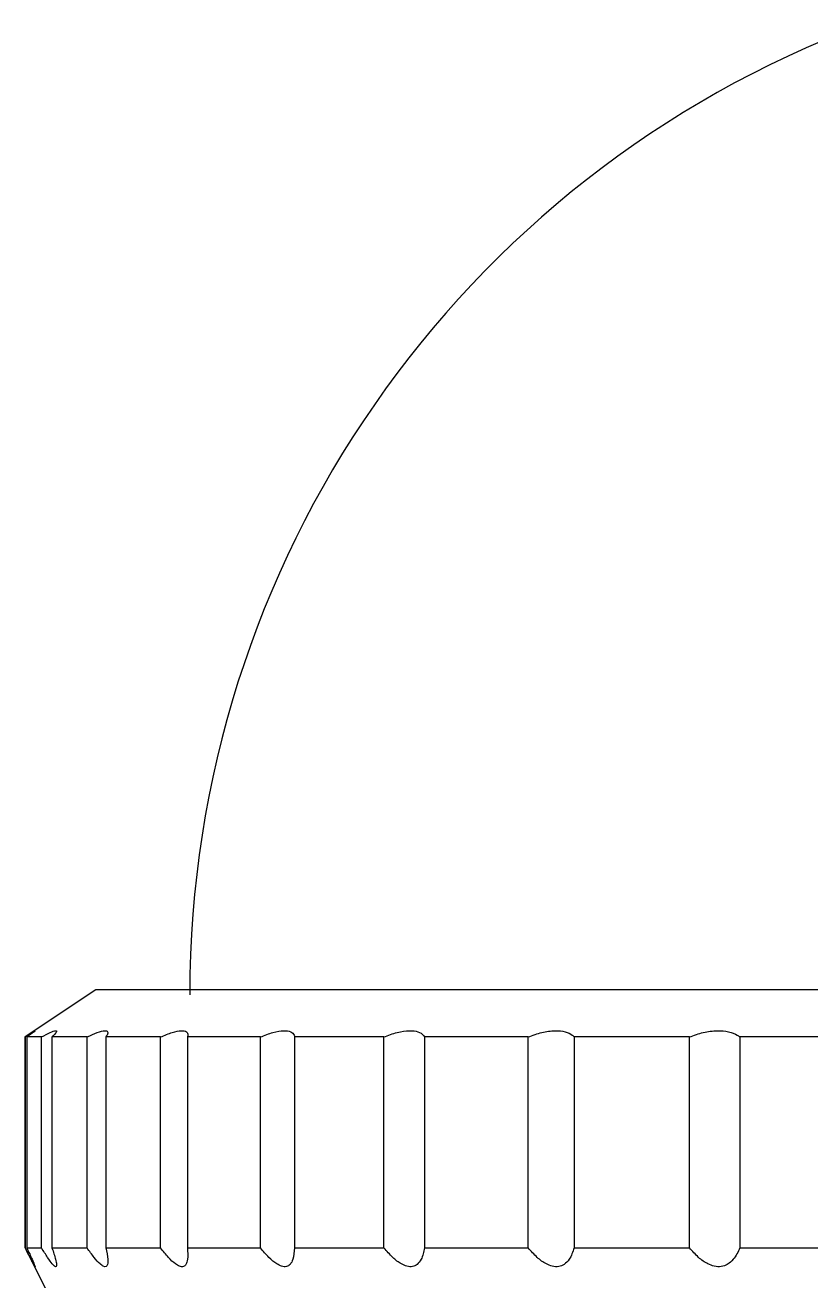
# Model space of a CAD drawing. Header units: millimetres. Extents: x 0 to 297, y 0 to 210.
# Drawn here: x 154.317 to 157.1, y 187.597 to 192.045 of the extents above; entities that cross this region are included whole.
import ezdxf

# ---------------------------------------------------------------- set-up
doc = ezdxf.new("R2010")
doc.units = ezdxf.units.MM

msp = doc.modelspace()

# ---------------------------------------------------------------- linework, layer by layer
at = {"color": 7, "linetype": 'Continuous', "lineweight": 25}
for p, q in [((154.5671, 188.628), (154.3171, 188.4613)), ((162.5671, 188.628), (154.5671, 188.628)), ((154.3171, 188.4613), (154.3171, 187.7143)), ((154.3173, 188.4613), (154.3171, 188.4613)), ((154.3173, 187.7143), (154.3173, 188.4613)), ((154.3754, 188.4613), (154.3235, 188.4613)), ((154.3235, 188.4613), (154.3235, 187.7143)), ((154.3754, 187.7143), (154.3754, 188.4613)), ((154.5367, 188.4613), (154.4123, 188.4613)), ((154.4123, 188.4613), (154.4123, 187.7143)), ((154.5367, 187.7143), (154.5367, 188.4613)), ((154.7972, 188.4613), (154.6035, 188.4613)), ((154.6035, 188.4613), (154.6035, 187.7143)), ((154.7972, 187.7143), (154.7972, 188.4613)), ((155.1506, 188.4613), (154.8922, 188.4613)), ((154.8922, 188.4613), (154.8922, 187.7143)), ((155.1506, 187.7143), (155.1506, 188.4613)), ((155.5881, 188.4613), (155.2714, 188.4613)), ((155.2714, 188.4613), (155.2714, 187.7143)), ((155.5881, 187.7143), (155.5881, 188.4613)), ((156.099, 188.4613), (155.7317, 188.4613)), ((155.7317, 188.4613), (155.7317, 187.7143)), ((156.099, 187.7143), (156.099, 188.4613)), ((156.6706, 188.4613), (156.2619, 188.4613)), ((156.2619, 188.4613), (156.2619, 187.7143)), ((156.6706, 187.7143), (156.6706, 188.4613)), ((157.2889, 188.4613), (156.8488, 188.4613)), ((156.8488, 188.4613), (156.8488, 187.7143)), ((154.3171, 187.7143), (154.4004, 187.5477)), ((154.3171, 187.7143), (154.3173, 187.7143)), ((154.3235, 187.7143), (154.3754, 187.7143)), ((154.4123, 187.7143), (154.5367, 187.7143)), ((154.6035, 187.7143), (154.7972, 187.7143)), ((154.8922, 187.7143), (155.1506, 187.7143)), ((155.2714, 187.7143), (155.5881, 187.7143)), ((155.7317, 187.7143), (156.099, 187.7143)), ((156.2619, 187.7143), (156.6706, 187.7143)), ((156.8488, 187.7143), (157.2889, 187.7143))]:
    msp.add_line(p, q, dxfattribs=at)
msp.add_arc((158.5671, 188.611), 3.6667, 110.5142, 180, dxfattribs=at)
for points, knots in [([(154.3173, 188.4613), (154.3262, 188.4672), (154.344, 188.4789), (154.3547, 188.4852), (154.3507, 188.4813), (154.3378, 188.4716), (154.3268, 188.4637), (154.3235, 188.4613)], [0, 0, 0, 0, 0.237051, 0.475069, 0.694996, 0.910662, 1, 1, 1, 1]), ([(154.3754, 188.4613), (154.3863, 188.4672), (154.4081, 188.4789), (154.4265, 188.4852), (154.4303, 188.4813), (154.4229, 188.4716), (154.4147, 188.4637), (154.4123, 188.4613)], [0, 0, 0, 0, 0.237051, 0.475069, 0.694996, 0.910662, 1, 1, 1, 1]), ([(154.5367, 188.4613), (154.5493, 188.4672), (154.5746, 188.4789), (154.6003, 188.4852), (154.6116, 188.4813), (154.6101, 188.4716), (154.605, 188.4637), (154.6035, 188.4613)], [0, 0, 0, 0, 0.237051, 0.475069, 0.694996, 0.910662, 1, 1, 1, 1]), ([(154.7972, 188.4613), (154.8113, 188.4672), (154.8395, 188.4789), (154.8717, 188.4852), (154.8904, 188.4813), (154.8947, 188.4716), (154.8928, 188.4637), (154.8922, 188.4613)], [0, 0, 0, 0, 0.237051, 0.475069, 0.694996, 0.910662, 1, 1, 1, 1]), ([(155.1506, 188.4613), (155.1658, 188.4672), (155.1961, 188.4789), (155.2342, 188.4852), (155.2597, 188.4813), (155.2698, 188.4716), (155.271, 188.4637), (155.2714, 188.4613)], [0, 0, 0, 0, 0.237051, 0.475069, 0.694996, 0.910662, 1, 1, 1, 1]), ([(155.5881, 188.4613), (155.604, 188.4672), (155.6357, 188.4789), (155.6787, 188.4852), (155.7105, 188.4813), (155.726, 188.4716), (155.7304, 188.4637), (155.7317, 188.4613)], [0, 0, 0, 0, 0.237051, 0.475069, 0.694996, 0.910662, 1, 1, 1, 1]), ([(156.099, 188.4613), (156.1151, 188.4672), (156.1475, 188.4789), (156.1943, 188.4852), (156.2316, 188.4813), (156.2522, 188.4716), (156.2597, 188.4637), (156.2619, 188.4613)], [0, 0, 0, 0, 0.237051, 0.475069, 0.694996, 0.910662, 1, 1, 1, 1]), ([(156.6706, 188.4613), (156.6867, 188.4672), (156.7189, 188.4789), (156.7684, 188.4852), (156.8102, 188.4813), (156.8354, 188.4716), (156.8458, 188.4637), (156.8488, 188.4613)], [0, 0, 0, 0, 0.237051, 0.475069, 0.694996, 0.910662, 1, 1, 1, 1]), ([(154.3235, 187.7143), (154.3301, 187.7), (154.3406, 187.6772), (154.35, 187.6556), (154.3533, 187.6468), (154.352, 187.6479), (154.3459, 187.6586), (154.3343, 187.6807), (154.3232, 187.7026), (154.3173, 187.7143)], [0, 0, 0, 0, 0.222078, 0.353868, 0.45892, 0.564514, 0.660267, 0.818336, 1, 1, 1, 1]), ([(154.4123, 187.7143), (154.4172, 187.7), (154.4248, 187.6772), (154.429, 187.6556), (154.4279, 187.6468), (154.4223, 187.6479), (154.4119, 187.6586), (154.396, 187.6807), (154.3825, 187.7026), (154.3754, 187.7143)], [0, 0, 0, 0, 0.222078, 0.353868, 0.45892, 0.564514, 0.660267, 0.818336, 1, 1, 1, 1]), ([(154.6035, 187.7143), (154.6064, 187.7), (154.611, 187.6772), (154.61, 187.6556), (154.6044, 187.6468), (154.5948, 187.6479), (154.5802, 187.6586), (154.5603, 187.6807), (154.5449, 187.7026), (154.5367, 187.7143)], [0, 0, 0, 0, 0.222078, 0.353868, 0.45892, 0.564514, 0.660267, 0.818336, 1, 1, 1, 1]), ([(154.8922, 187.7143), (154.8931, 187.7), (154.8946, 187.6772), (154.8883, 187.6556), (154.8785, 187.6468), (154.8651, 187.6479), (154.8467, 187.6586), (154.8233, 187.6807), (154.8063, 187.7026), (154.7972, 187.7143)], [0, 0, 0, 0, 0.222078, 0.353868, 0.45892, 0.564514, 0.660267, 0.818336, 1, 1, 1, 1]), ([(155.2714, 187.7143), (155.2703, 187.7), (155.2687, 187.6772), (155.2573, 187.6556), (155.2434, 187.6468), (155.2265, 187.6479), (155.2048, 187.6586), (155.1785, 187.6807), (155.1603, 187.7026), (155.1506, 187.7143)], [0, 0, 0, 0, 0.222078, 0.353868, 0.45892, 0.564514, 0.660267, 0.818336, 1, 1, 1, 1]), ([(155.7317, 187.7143), (155.7287, 187.7), (155.7239, 187.6772), (155.7077, 187.6556), (155.6901, 187.6468), (155.6701, 187.6479), (155.6456, 187.6586), (155.6172, 187.6807), (155.5982, 187.7026), (155.5881, 187.7143)], [0, 0, 0, 0, 0.222078, 0.353868, 0.45892, 0.564514, 0.660267, 0.818336, 1, 1, 1, 1]), ([(156.2619, 187.7143), (156.257, 187.7), (156.2492, 187.6772), (156.2286, 187.6556), (156.2077, 187.6468), (156.1852, 187.6479), (156.1585, 187.6586), (156.1285, 187.6807), (156.1092, 187.7026), (156.099, 187.7143)], [0, 0, 0, 0, 0.222078, 0.353868, 0.45892, 0.564514, 0.660267, 0.818336, 1, 1, 1, 1]), ([(156.8488, 187.7143), (156.8422, 187.7), (156.8315, 187.6772), (156.807, 187.6556), (156.7833, 187.6468), (156.7588, 187.6479), (156.7306, 187.6586), (156.6998, 187.6807), (156.6808, 187.7026), (156.6706, 187.7143)], [0, 0, 0, 0, 0.222078, 0.353868, 0.45892, 0.564514, 0.660267, 0.818336, 1, 1, 1, 1])]:
    msp.add_open_spline(points, degree=3, knots=knots, dxfattribs=at)

doc.saveas('drawing.dxf')
